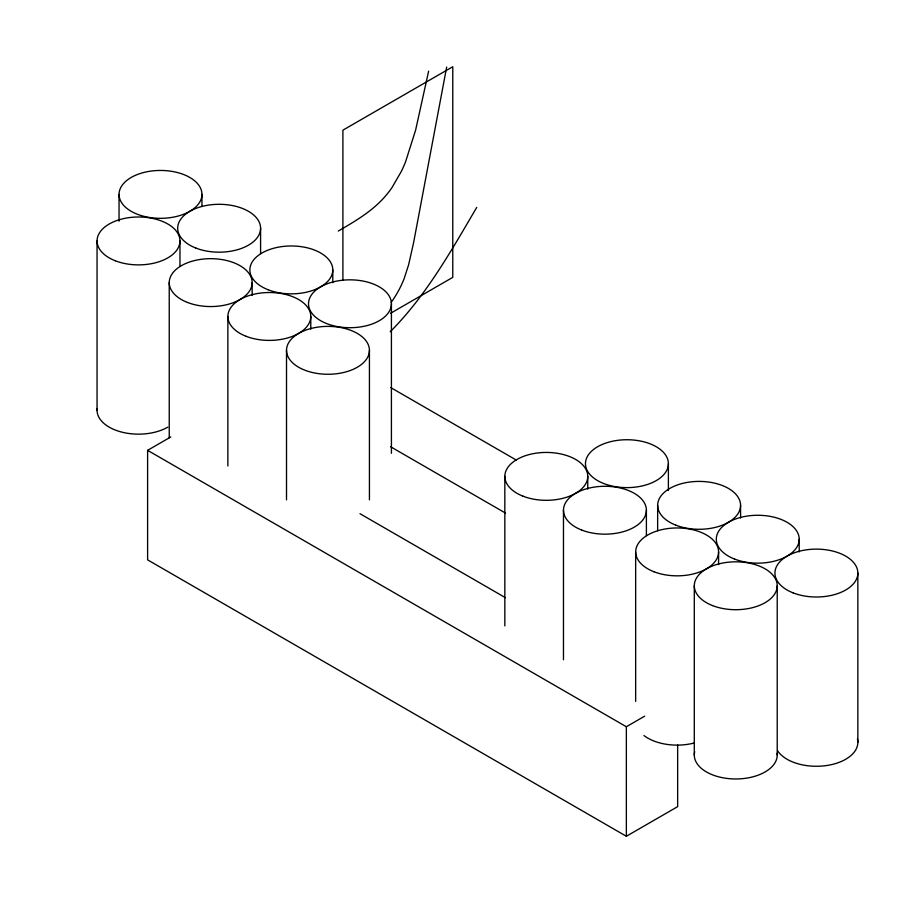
<?xml version="1.0" encoding="UTF-8"?>
<svg xmlns="http://www.w3.org/2000/svg" width="903" height="903" viewBox="0 0 903 903"><rect width="100%" height="100%" fill="white"/><g stroke="black" fill="none" stroke-linecap="round" stroke-linejoin="round"><path stroke-width="1.35" d="M446.68 67.025L413.574 242.794L408.585 264.884L404.104 278.745A63.865 36.865 -60 0 1 391.146 302.449M428.62 71.179L415.594 130.213L405.492 162.055A93.901 54.214 -60 0 1 401.259 171.547L391.97 187.61A61.065 35.251 -60 0 1 384.96 196.628C372.104 211.358 355.003 221.359 338.275 231.044M476.716 207.43C451.173 250.853 426.081 295.812 390.209 331.751M677.656 744.862L677.656 806.639L626.355 836.268L147.607 559.86L147.607 450.337L170.825 436.939M390.514 313.307L452.775 277.368L452.775 66.732L342.903 130.167L342.903 280.415M147.607 450.337L626.355 726.746L644.674 716.158M390.694 387.556L516.482 460.18M390.536 446.714L505.477 513.073M360.004 513.717L505.454 597.696M857.85 573.066L857.85 742.334M799.211 539.204L799.211 551.902M777.223 585.754L777.223 755.032M740.573 505.353L740.573 518.051M718.585 551.902L718.585 564.601M694.294 585.754L694.294 755.032M668.389 463.679A41.459 23.941 0 0 1 606.195 484.414A41.459 23.941 0 0 1 606.195 442.944A41.459 23.941 0 0 1 668.389 463.679L668.389 490.476M657.644 505.353L657.644 530.75M646.401 510.229L646.401 535.614M635.656 551.902L635.656 701.428M626.355 726.746L626.355 836.268M587.763 476.378L587.763 489.065M563.472 510.229L563.472 659.754M504.833 476.378L504.833 625.903M391.417 303.769A41.459 23.941 0 0 1 329.223 324.504A41.459 23.941 0 0 1 329.223 283.045A41.459 23.941 0 0 1 391.417 303.769L391.417 453.295M369.429 350.319A41.459 23.941 0 0 1 307.234 371.054A41.459 23.941 0 0 1 307.234 329.595A41.459 23.941 0 0 1 369.429 350.319L369.429 499.844M332.789 269.918L332.789 282.616M310.79 316.468L310.79 329.166M286.511 350.319L286.511 499.844M260.595 228.245L260.595 253.63M252.151 282.616L252.151 295.315M227.872 316.468L227.872 465.993M201.956 194.393A41.459 23.941 0 0 1 139.762 215.117A41.459 23.941 0 0 1 139.762 173.658A41.459 23.941 0 0 1 201.956 194.393L201.956 205.67M179.968 240.943L179.968 266.329M169.233 282.616L169.233 437.786M119.038 194.393L119.038 221.19M97.05 240.943L97.05 410.21M777.122 753.328A41.459 23.941 0 0 1 734.274 778.95A41.459 23.941 0 0 1 694.723 751.623M857.432 738.925A41.459 23.941 0 0 1 826.64 765.53A41.459 23.941 0 0 1 777.539 750.698M694.351 742.955A41.459 23.941 0 0 1 643.929 735.527M167.823 427.142A41.459 23.941 0 0 1 121.284 431.984A41.459 23.941 0 0 1 97.152 408.506M246.09 336.288A41.459 23.941 0 0 0 310.688 318.172A41.459 23.941 0 0 0 251.215 294.931A41.459 23.941 0 0 0 246.09 336.288M268.078 289.739A41.459 23.941 0 0 0 332.676 271.622A41.459 23.941 0 0 0 273.203 248.381A41.459 23.941 0 0 0 268.078 289.739M712.523 605.586A41.459 23.941 0 0 0 777.122 587.469A41.459 23.941 0 0 0 717.648 564.228A41.459 23.941 0 0 0 712.523 605.586M653.885 571.723A41.459 23.941 0 0 0 718.483 553.607A41.459 23.941 0 0 0 659.009 530.366A41.459 23.941 0 0 0 653.885 571.723M793.15 592.887A41.459 23.941 0 0 0 857.748 574.771A41.459 23.941 0 0 0 798.275 551.53A41.459 23.941 0 0 0 793.15 592.887M734.511 559.036A41.459 23.941 0 0 0 799.11 540.92A41.459 23.941 0 0 0 739.636 517.679A41.459 23.941 0 0 0 734.511 559.036M675.873 525.174A41.459 23.941 0 0 0 740.471 507.057A41.459 23.941 0 0 0 680.997 483.816A41.459 23.941 0 0 0 675.873 525.174M581.701 530.05A41.459 23.941 0 0 0 646.288 511.933A41.459 23.941 0 0 0 586.815 488.692A41.459 23.941 0 0 0 581.701 530.05M523.063 496.198A41.459 23.941 0 0 0 587.661 478.082A41.459 23.941 0 0 0 528.176 454.841A41.459 23.941 0 0 0 523.063 496.198M115.268 260.764A41.459 23.941 0 0 0 179.866 242.647A41.459 23.941 0 0 0 120.392 219.406A41.459 23.941 0 0 0 115.268 260.764M195.895 248.065A41.459 23.941 0 0 0 260.493 229.949A41.459 23.941 0 0 0 201.019 206.708A41.459 23.941 0 0 0 195.895 248.065M187.452 302.437A41.459 23.941 0 0 0 252.05 284.321A41.459 23.941 0 0 0 192.576 261.08A41.459 23.941 0 0 0 187.452 302.437"/></g></svg>
